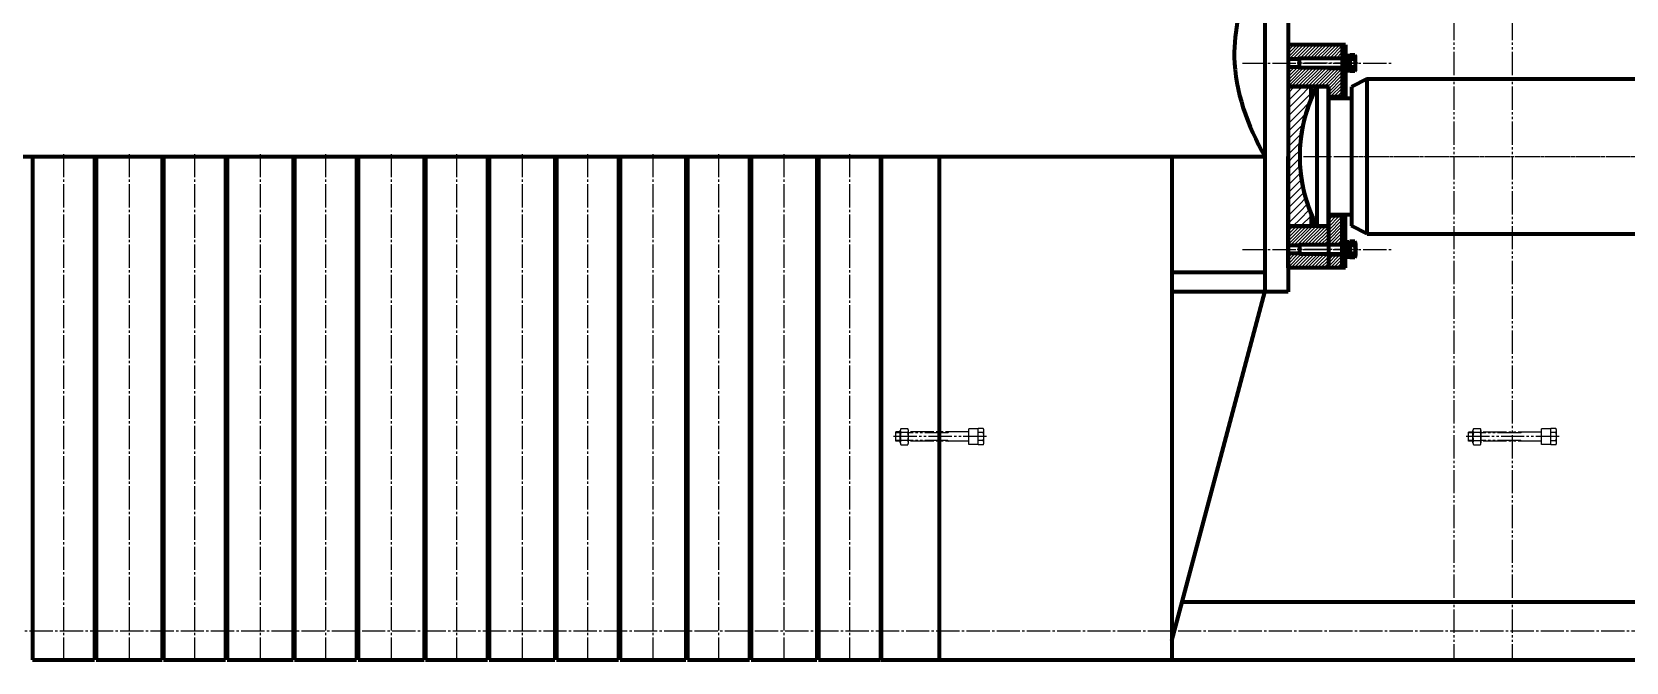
# Model space of a CAD drawing. Header units: millimetres. Extents: x -11880 to 11880, y -8400 to 8400.
# Drawn here: x -3651 to -1594, y 4346 to 5160 of the extents above; entities that cross this region are included whole.
import ezdxf

# ---------------------------------------------------------------- set-up
doc = ezdxf.new("R2010")
doc.units = ezdxf.units.MM
for name, pattern in [('EB_DASH', [6, 3, -3]), ('EB_DASHDOT', [39, 30, -3, 3, -3]), ('EB_DASHDOTDOT', [45, 30, -3, 3, -3, 3, -3])]:
    doc.linetypes.add(name, pattern=pattern)
for name, color, linetype, lineweight in [('CAXA0', 7, 'Continuous', 70), ('CAXA1', 1, 'EB_DASHDOT', 25), ('CAXA2', 6, 'EB_DASH', 25), ('CAXA3', 7, 'Continuous', 25), ('CAXA5', 4, 'Continuous', 25)]:
    doc.layers.add(name, color=color, linetype=linetype, lineweight=lineweight)

# ---------------------------------------------------------------- blocks, each defined once
blk = doc.blocks.new('CAXBLOCK179', base_point=(-2068.7, 4871.3))
at = {"layer": 'CAXA5', "color": 0, "linetype": 'Continuous', "lineweight": 25}
for p, q in [((-2030, 5080.8), (-2021.7, 5089.2)), ((-2030, 5070.9), (-2015, 5085.9)), ((-2015, 5076), (-2001.9, 5089.2)), ((-2015, 5085.9), (-2011.8, 5089.2)), ((-2030, 5061), (-2015, 5076)), ((-2030, 5051.1), (-2015, 5066.1)), ((-2015, 5066.1), (-2000, 5081.1)), ((-2015, 5056.2), (-2001.9, 5069.4)), ((-2030, 5041.2), (-2015, 5056.2)), ((-2030, 5031.3), (-2015, 5046.3)), ((-2015, 5046.3), (-2007, 5054.3)), ((-2015, 5036.4), (-2010.5, 5041)), ((-2030, 5021.4), (-2015, 5036.4)), ((-2030, 5011.5), (-2015, 5026.5)), ((-2015, 5026.5), (-2012.8, 5028.8)), ((-2030, 5001.6), (-2015, 5016.6)), ((-2030, 4991.7), (-2022.6, 4999.2)), ((-2022.6, 4999.2), (-2015, 5006.7)), ((-2015, 5016.6), (-2014.2, 5017.5)), ((-2015, 5006.7), (-2014.9, 5006.9)), ((-2030, 4981.8), (-2015, 4996.8)), ((-2030, 4971.9), (-2015, 4986.9)), ((-2015, 4996.8), (-2015, 4996.8)), ((-2015, 4986.9), (-2014.7, 4987.3)), ((-2030, 4962), (-2015, 4977)), ((-2030, 4952.1), (-2015, 4967.1)), ((-2015, 4977), (-2013.9, 4978.2)), ((-2015, 4967.1), (-2012.7, 4969.4)), ((-2015, 4957.2), (-2011.2, 4961)), ((-2030, 4942.2), (-2015, 4957.2)), ((-2030, 4932.3), (-2015, 4947.3)), ((-2030, 4922.4), (-2015, 4937.4)), ((-2015, 4947.3), (-2009.4, 4952.9)), ((-2015, 4937.4), (-2007.4, 4945.1)), ((-2015, 4927.5), (-2005, 4937.6)), ((-2030, 4912.5), (-2015, 4927.5)), ((-2023.5, 4909.2), (-2015, 4917.6)), ((-2015, 4917.6), (-2002.4, 4930.3)), ((-2013.6, 4909.2), (-2000, 4922.7)), ((-2003.7, 4909.2), (-2000, 4912.8))]:
    blk.add_line(p, q, dxfattribs=at)
blk = doc.blocks.new('CAXBLOCK181')
at = {"layer": 'CAXA0', "color": 0, "linetype": 'Continuous', "lineweight": 25}
for p, q in [((-1956, 4887.7), (-1953.9, 4885.5)), ((-1954.9, 4890.8), (-1953.5, 4889.4))]:
    blk.add_line(p, q, dxfattribs=at)
blk = doc.blocks.new('CAXBLOCK182')
at = {"layer": 'CAXA0', "color": 0, "linetype": 'Continuous', "lineweight": 25}
blk.add_line((-1956, 4870.7), (-1953.5, 4868.2), dxfattribs=at)
blk = doc.blocks.new('CAXBLOCK180', base_point=(-1956, 4878.8))
at = {"layer": 'CAXA0'}
for p, q in [((-1953.5, 4890.8), (-1956, 4890.8)), ((-1956, 4890.8), (-1956, 4866.8)), ((-1953.5, 4885.5), (-1956, 4885.5)), ((-1953.5, 4866.8), (-1953.5, 4890.8)), ((-1956, 4872), (-1953.5, 4872)), ((-1956, 4866.8), (-1953.5, 4866.8))]:
    blk.add_line(p, q, dxfattribs=at)
at = {"layer": 'CAXA1', "color": 1, "linetype": 'EB_DASHDOT', "lineweight": 25}
blk.add_line((-1959, 4878.8), (-1950.5, 4878.8), dxfattribs=at)
at = {"layer": 'CAXA5'}
for name in ['CAXBLOCK181', 'CAXBLOCK182']:
    blk.add_blockref(name, (0, 0), dxfattribs=at)
blk = doc.blocks.new('CAXBLOCK183', base_point=(-1953.5, 4878.8))
at = {"layer": 'CAXA0'}
for p, q in [((-1953.5, 4869.6), (-1953.5, 4888)), ((-1953.5, 4888), (-1950.4, 4888)), ((-1953.5, 4879.6), (-1953.1, 4879.5)), ((-1953.5, 4878), (-1950.4, 4877.2)), ((-1953.1, 4879.5), (-1950.4, 4878.8)), ((-1950.4, 4869.6), (-1950.4, 4888)), ((-1953.5, 4869.6), (-1950.4, 4869.6))]:
    blk.add_line(p, q, dxfattribs=at)
at = {"layer": 'CAXA1', "linetype": 'EB_DASHDOT', "lineweight": 25}
blk.add_line((-1956.5, 4878.8), (-1947.4, 4878.8), dxfattribs=at)
blk = doc.blocks.new('CAXBLOCK184', base_point=(-1950.4, 4878.8))
at = {"layer": 'CAXA0'}
for p, q in [((-1950.4, 4884.8), (-2015.4, 4884.8)), ((-2015.4, 4884.8), (-2015.4, 4872.8)), ((-1955.7, 4884.8), (-1955.7, 4872.8)), ((-1950.4, 4889.2), (-1950.4, 4868.4)), ((-1943.7, 4889.2), (-1950.4, 4889.2)), ((-1950.4, 4884.8), (-1950.4, 4872.8)), ((-1943.7, 4884), (-1950.4, 4884)), ((-1942.9, 4886.6), (-1942.9, 4871)), ((-1950.4, 4872.8), (-2015.4, 4872.8)), ((-1943.7, 4873.6), (-1950.4, 4873.6)), ((-1943.7, 4868.4), (-1950.4, 4868.4))]:
    blk.add_line(p, q, dxfattribs=at)
for centre, radius, start, end in [((-1947.7, 4886.6), 4.79, 327.1328, 32.8672), ((-1960.9, 4878.8), 18, 343.2213, 16.7787), ((-1947.7, 4871), 4.79, 327.1328, 32.8672)]:
    blk.add_arc(centre, radius, start, end, dxfattribs=at)
at = {"layer": 'CAXA1', "linetype": 'EB_DASHDOT', "lineweight": 25}
blk.add_line((-1939.9, 4878.8), (-2018.4, 4878.8), dxfattribs=at)
at = {"layer": 'CAXA3'}
for p, q in [((-1955.7, 4883.9), (-2015.4, 4883.9)), ((-1950.4, 4884.8), (-1955.7, 4883.9)), ((-1955.7, 4873.7), (-2015.4, 4873.7)), ((-1950.4, 4872.8), (-1955.7, 4873.7))]:
    blk.add_line(p, q, dxfattribs=at)
blk = doc.blocks.new('CAXBLOCK185')
at = {"layer": 'CAXA0', "color": 0, "linetype": 'Continuous', "lineweight": 25}
for p, q in [((-1978, 4907.8), (-1963.7, 4922.2)), ((-1978, 4912), (-1967.9, 4922.2)), ((-1978, 4916.3), (-1972.1, 4922.2)), ((-1978, 4920.5), (-1976.4, 4922.2)), ((-1978, 4903.5), (-1960, 4921.5)), ((-1978, 4899.3), (-1960, 4917.3)), ((-1960, 4921.5), (-1957.4, 4924.2)), ((-1960, 4917.3), (-1956, 4921.3)), ((-1960, 4913), (-1956, 4917)), ((-2030, 4885.5), (-2006.4, 4909.2)), ((-2030, 4889.7), (-2010.6, 4909.2)), ((-2030, 4894), (-2014.8, 4909.2)), ((-2030, 4898.2), (-2019.1, 4909.2)), ((-2030, 4902.4), (-2023.3, 4909.2)), ((-2030, 4906.7), (-2027.6, 4909.2)), ((-2026.5, 4884.8), (-2002.1, 4909.2)), ((-2022.2, 4884.8), (-1997.9, 4909.2)), ((-2018, 4884.8), (-1993.6, 4909.2)), ((-2013.7, 4884.8), (-1989.4, 4909.2)), ((-2009.5, 4884.8), (-1985.1, 4909.2)), ((-2005.3, 4884.8), (-1980.9, 4909.2)), ((-2001, 4884.8), (-1978, 4907.8)), ((-1996.8, 4884.8), (-1978, 4903.5)), ((-1992.5, 4884.8), (-1978, 4899.3)), ((-1978, 4895), (-1960, 4913)), ((-1978, 4890.8), (-1960, 4908.8)), ((-1978, 4886.6), (-1960, 4904.6)), ((-1975.1, 4885.3), (-1960, 4900.3)), ((-1960, 4908.8), (-1956, 4912.8)), ((-1960, 4904.6), (-1956, 4908.6)), ((-1960, 4900.3), (-1956, 4904.3)), ((-1960, 4896.1), (-1956, 4900.1)), ((-1988.3, 4884.8), (-1978, 4895)), ((-1984.1, 4884.8), (-1978, 4890.8)), ((-1979.8, 4884.8), (-1978, 4886.6)), ((-1970.8, 4885.3), (-1960, 4896.1)), ((-1966.6, 4885.3), (-1960, 4891.8)), ((-1962.3, 4885.3), (-1960, 4887.6)), ((-1960, 4891.8), (-1956, 4895.8)), ((-1960, 4887.6), (-1956, 4891.6)), ((-1958.1, 4885.3), (-1956, 4887.3)), ((-2030, 4855.8), (-2013, 4872.8)), ((-2030, 4860), (-2017.3, 4872.8)), ((-2030, 4864.3), (-2021.5, 4872.8)), ((-2030, 4868.5), (-2025.7, 4872.8)), ((-2030, 4872.7), (-2030, 4872.8)), ((-2026.4, 4855.2), (-2008.8, 4872.8)), ((-2022.2, 4855.2), (-2004.5, 4872.8)), ((-2017.9, 4855.2), (-2000.3, 4872.8)), ((-2013.7, 4855.2), (-1996.1, 4872.8)), ((-2009.4, 4855.2), (-1991.8, 4872.8)), ((-2005.2, 4855.2), (-1987.6, 4872.8)), ((-2001, 4855.2), (-1983.3, 4872.8)), ((-1996.7, 4855.2), (-1979.1, 4872.8)), ((-1992.5, 4855.2), (-1978, 4869.6)), ((-1988.2, 4855.2), (-1978, 4865.3)), ((-1984, 4855.2), (-1978, 4861.1)), ((-1979.7, 4855.2), (-1978, 4856.9)), ((-1978, 4869.6), (-1975.3, 4872.3)), ((-1978, 4865.3), (-1971.1, 4872.3)), ((-1978, 4861.1), (-1966.9, 4872.3)), ((-1978, 4856.9), (-1962.6, 4872.3)), ((-1975.5, 4855.2), (-1960, 4870.6)), ((-1971.3, 4855.2), (-1960, 4866.4)), ((-1967, 4855.2), (-1960, 4862.1)), ((-1962.8, 4855.2), (-1960, 4857.9)), ((-1960, 4870.6), (-1958.4, 4872.3)), ((-1960, 4866.4), (-1956, 4870.4)), ((-1960, 4862.1), (-1956, 4866.1)), ((-1960, 4857.9), (-1956, 4861.9)), ((-1958.5, 4855.2), (-1956, 4857.6))]:
    blk.add_line(p, q, dxfattribs=at)
blk = doc.blocks.new('CAXBLOCK187')
at = {"layer": 'CAXA0', "color": 0, "linetype": 'Continuous', "lineweight": 25}
for p, q in [((-1956, 5112.6), (-1953.5, 5110.1)), ((-1956, 5108.3), (-1955.2, 5107.5))]:
    blk.add_line(p, q, dxfattribs=at)
blk = doc.blocks.new('CAXBLOCK188')
at = {"layer": 'CAXA0', "color": 0, "linetype": 'Continuous', "lineweight": 25}
for p, q in [((-1956, 5129.5), (-1953.5, 5127)), ((-1953.8, 5131.5), (-1953.5, 5131.3))]:
    blk.add_line(p, q, dxfattribs=at)
blk = doc.blocks.new('CAXBLOCK186', base_point=(-1956, 5119.5))
at = {"layer": 'CAXA0'}
for p, q in [((-1956, 5107.5), (-1956, 5131.5)), ((-1956, 5131.5), (-1953.5, 5131.5)), ((-1956, 5126.3), (-1953.5, 5126.3)), ((-1953.5, 5131.5), (-1953.5, 5107.5)), ((-1953.5, 5112.8), (-1956, 5112.8)), ((-1953.5, 5107.5), (-1956, 5107.5))]:
    blk.add_line(p, q, dxfattribs=at)
at = {"layer": 'CAXA1', "color": 1, "linetype": 'EB_DASHDOT', "lineweight": 25}
blk.add_line((-1959, 5119.5), (-1950.5, 5119.5), dxfattribs=at)
at = {"layer": 'CAXA5'}
for name in ['CAXBLOCK188', 'CAXBLOCK187']:
    blk.add_blockref(name, (0, 0), dxfattribs=at)
blk = doc.blocks.new('CAXBLOCK189', base_point=(-1953.5, 5119.5))
at = {"layer": 'CAXA0'}
for p, q in [((-1953.5, 5128.7), (-1953.5, 5110.3)), ((-1953.5, 5128.7), (-1950.4, 5128.7)), ((-1950.4, 5128.7), (-1950.4, 5110.3)), ((-1953.5, 5120.3), (-1950.4, 5121.2)), ((-1953.5, 5118.7), (-1953.1, 5118.8)), ((-1953.5, 5110.3), (-1950.4, 5110.3)), ((-1953.1, 5118.8), (-1950.4, 5119.6))]:
    blk.add_line(p, q, dxfattribs=at)
at = {"layer": 'CAXA1', "linetype": 'EB_DASHDOT', "lineweight": 25}
blk.add_line((-1956.5, 5119.5), (-1947.4, 5119.5), dxfattribs=at)
blk = doc.blocks.new('CAXBLOCK190', base_point=(-1950.4, 5119.5))
at = {"layer": 'CAXA0'}
for p, q in [((-1950.4, 5125.5), (-2015.4, 5125.5)), ((-2015.4, 5113.5), (-2015.4, 5125.5)), ((-1955.7, 5113.5), (-1955.7, 5125.5)), ((-1950.4, 5109.1), (-1950.4, 5129.9)), ((-1943.7, 5129.9), (-1950.4, 5129.9)), ((-1950.4, 5113.5), (-1950.4, 5125.5)), ((-1943.7, 5124.7), (-1950.4, 5124.7)), ((-1942.9, 5111.7), (-1942.9, 5127.3)), ((-1950.4, 5113.5), (-2015.4, 5113.5)), ((-1943.7, 5114.3), (-1950.4, 5114.3)), ((-1943.7, 5109.1), (-1950.4, 5109.1))]:
    blk.add_line(p, q, dxfattribs=at)
for centre, radius, start, end in [((-1947.7, 5127.3), 4.79, 327.1328, 32.8672), ((-1960.9, 5119.5), 18, 343.2213, 16.7787), ((-1947.7, 5111.7), 4.79, 327.1328, 32.8672)]:
    blk.add_arc(centre, radius, start, end, dxfattribs=at)
at = {"layer": 'CAXA1', "linetype": 'EB_DASHDOT', "lineweight": 25}
blk.add_line((-1939.9, 5119.5), (-2018.4, 5119.5), dxfattribs=at)
at = {"layer": 'CAXA3'}
for p, q in [((-1955.7, 5124.6), (-2015.4, 5124.6)), ((-1950.4, 5125.5), (-1955.7, 5124.6)), ((-1955.7, 5114.4), (-2015.4, 5114.4)), ((-1950.4, 5113.5), (-1955.7, 5114.4))]:
    blk.add_line(p, q, dxfattribs=at)
blk = doc.blocks.new('CAXBLOCK191')
at = {"layer": 'CAXA0', "color": 0, "linetype": 'Continuous', "lineweight": 25}
for p, q in [((-2030, 5127.3), (-2014.2, 5143.2)), ((-2030, 5131.5), (-2018.4, 5143.2)), ((-2030, 5135.8), (-2022.7, 5143.2)), ((-2030, 5140), (-2026.9, 5143.2)), ((-2027.6, 5125.5), (-2009.9, 5143.2)), ((-2023.3, 5125.5), (-2005.7, 5143.2)), ((-2019.1, 5125.5), (-2001.5, 5143.2)), ((-2014.8, 5125.5), (-1997.2, 5143.2)), ((-2010.6, 5125.5), (-1993, 5143.2)), ((-2006.4, 5125.5), (-1988.7, 5143.2)), ((-2002.1, 5125.5), (-1984.5, 5143.2)), ((-1997.9, 5125.5), (-1980.2, 5143.2)), ((-1978, 5128.4), (-1963.3, 5143.2)), ((-1978, 5132.6), (-1967.5, 5143.2)), ((-1978, 5136.9), (-1971.8, 5143.2)), ((-1978, 5141.1), (-1976, 5143.2)), ((-1960, 5142.1), (-1959, 5143.2)), ((-1993.6, 5125.5), (-1978, 5141.1)), ((-1989.4, 5125.5), (-1978, 5136.9)), ((-1985.1, 5125.5), (-1978, 5132.6)), ((-1980.9, 5125.5), (-1978, 5128.4)), ((-1976.2, 5126), (-1960, 5142.1)), ((-1971.9, 5126), (-1960, 5137.9)), ((-1967.7, 5126), (-1960, 5133.7)), ((-1963.4, 5126), (-1960, 5129.4)), ((-1960, 5137.9), (-1956, 5141.9)), ((-1960, 5133.7), (-1956, 5137.7)), ((-1960, 5129.4), (-1956, 5133.4)), ((-1959.2, 5126), (-1956, 5129.2)), ((-2030, 5089.2), (-2005.6, 5113.5)), ((-2030, 5093.4), (-2009.9, 5113.5)), ((-2030, 5097.6), (-2014.1, 5113.5)), ((-2030, 5101.8), (-2018.4, 5113.5)), ((-2030, 5106.1), (-2022.6, 5113.5)), ((-2030, 5110.3), (-2026.8, 5113.5)), ((-2025.8, 5089.2), (-2001.4, 5113.5)), ((-2021.5, 5089.2), (-1997.1, 5113.5)), ((-2017.3, 5089.2), (-1992.9, 5113.5)), ((-2013, 5089.2), (-1988.7, 5113.5)), ((-2008.8, 5089.2), (-1984.4, 5113.5)), ((-2004.5, 5089.2), (-1980.2, 5113.5)), ((-2000.3, 5089.2), (-1978, 5111.4)), ((-1996.1, 5089.2), (-1978, 5107.2)), ((-1991.8, 5089.2), (-1978, 5102.9)), ((-1978, 5111.4), (-1976.4, 5113)), ((-1978, 5107.2), (-1972.2, 5113)), ((-1978, 5102.9), (-1967.9, 5113)), ((-1978, 5098.7), (-1963.7, 5113)), ((-1978, 5094.4), (-1960, 5112.4)), ((-1978, 5090.2), (-1960, 5108.2)), ((-1978, 5086), (-1960, 5104)), ((-1960, 5112.4), (-1959.5, 5113)), ((-1960, 5108.2), (-1956, 5112.2)), ((-1960, 5104), (-1956, 5108)), ((-1960, 5099.7), (-1956, 5103.7)), ((-1987.6, 5089.2), (-1978, 5098.7)), ((-1983.3, 5089.2), (-1978, 5094.4)), ((-1979.1, 5089.2), (-1978, 5090.2)), ((-1978, 5081.7), (-1960, 5099.7)), ((-1978, 5077.5), (-1960, 5095.5)), ((-1975.1, 5076.2), (-1960, 5091.2)), ((-1970.9, 5076.2), (-1960, 5087)), ((-1966.6, 5076.2), (-1960, 5082.8)), ((-1960, 5095.5), (-1956, 5099.5)), ((-1960, 5091.2), (-1956, 5095.2)), ((-1960, 5087), (-1956, 5091)), ((-1960, 5082.8), (-1956, 5086.8)), ((-1960, 5078.5), (-1956, 5082.5)), ((-1962.4, 5076.2), (-1960, 5078.5)), ((-1960, 5074.3), (-1956, 5078.3))]:
    blk.add_line(p, q, dxfattribs=at)
blk = doc.blocks.new('CAXBLOCK193', base_point=(-1691, 5674.2))
at = {"layer": 'CAXA0'}
for p, q in [((-1691, 5684.5), (-1700, 5679.4)), ((-1700, 5679.4), (-1700, 5669)), ((-1682, 5679.4), (-1691, 5684.5)), ((-1682, 5679.4), (-1682, 5669)), ((-1700, 5669), (-1691, 5663.8)), ((-1691, 5663.8), (-1682, 5669))]:
    blk.add_line(p, q, dxfattribs=at)
blk.add_circle((-1691, 5674.2), 9, dxfattribs=at)
at = {"layer": 'CAXA1', "linetype": 'EB_DASHDOT', "lineweight": 25}
for p, q in [((-1691, 5661.8), (-1691, 5686.5)), ((-1702, 5674.2), (-1680, 5674.2))]:
    blk.add_line(p, q, dxfattribs=at)
blk = doc.blocks.new('CAXBLOCK194', base_point=(-1576, 5674.2))
at = {"layer": 'CAXA0'}
for p, q in [((-1576, 5684.5), (-1585, 5679.4)), ((-1585, 5679.4), (-1585, 5669)), ((-1567, 5679.4), (-1576, 5684.5)), ((-1567, 5679.4), (-1567, 5669)), ((-1585, 5669), (-1576, 5663.8)), ((-1576, 5663.8), (-1567, 5669))]:
    blk.add_line(p, q, dxfattribs=at)
blk.add_circle((-1576, 5674.2), 9, dxfattribs=at)
at = {"layer": 'CAXA1', "linetype": 'EB_DASHDOT', "lineweight": 25}
for p, q in [((-1576, 5661.8), (-1576, 5686.5)), ((-1587, 5674.2), (-1565, 5674.2))]:
    blk.add_line(p, q, dxfattribs=at)
blk = doc.blocks.new('CAXBLOCK195', base_point=(-1691, 5744.2))
at = {"layer": 'CAXA0'}
blk.add_circle((-1691, 5744.2), 6.92, dxfattribs=at)
at = {"layer": 'CAXA1', "linetype": 'EB_DASHDOT', "lineweight": 25}
for p, q in [((-1702, 5744.2), (-1680, 5744.2)), ((-1691, 5733.2), (-1691, 5755.2))]:
    blk.add_line(p, q, dxfattribs=at)
at = {"layer": 'CAXA3'}
blk.add_arc((-1691, 5744.2), 8, 270, 190, dxfattribs=at)
blk = doc.blocks.new('CAXBLOCK196', base_point=(-1601, 5744.2))
at = {"layer": 'CAXA0'}
blk.add_circle((-1601, 5744.2), 6.92, dxfattribs=at)
at = {"layer": 'CAXA1', "linetype": 'EB_DASHDOT', "lineweight": 25}
for p, q in [((-1612, 5744.2), (-1590, 5744.2)), ((-1601, 5733.2), (-1601, 5755.2))]:
    blk.add_line(p, q, dxfattribs=at)
at = {"layer": 'CAXA3'}
blk.add_arc((-1601, 5744.2), 8, 270, 190, dxfattribs=at)
blk = doc.blocks.new('CAXBLOCK197', base_point=(-1511, 5744.2))
at = {"layer": 'CAXA0'}
blk.add_circle((-1511, 5744.2), 6.92, dxfattribs=at)
at = {"layer": 'CAXA1', "linetype": 'EB_DASHDOT', "lineweight": 25}
for p, q in [((-1522, 5744.2), (-1500, 5744.2)), ((-1511, 5733.2), (-1511, 5755.2))]:
    blk.add_line(p, q, dxfattribs=at)
at = {"layer": 'CAXA3'}
blk.add_arc((-1511, 5744.2), 8, 270, 190, dxfattribs=at)
blk = doc.blocks.new('CAXBLOCK198', base_point=(-1691, 5744.2))
at = {"layer": 'CAXA0'}
blk.add_circle((-1691, 5744.2), 6.92, dxfattribs=at)
at = {"layer": 'CAXA1', "linetype": 'EB_DASHDOT', "lineweight": 25}
for p, q in [((-1702, 5744.2), (-1680, 5744.2)), ((-1691, 5733.2), (-1691, 5755.2))]:
    blk.add_line(p, q, dxfattribs=at)
at = {"layer": 'CAXA3'}
blk.add_arc((-1691, 5744.2), 8, 270, 190, dxfattribs=at)
blk = doc.blocks.new('CAXBLOCK199', base_point=(-1691, 5744.2))
at = {"layer": 'CAXA0'}
for radius in [15, 8.75]:
    blk.add_circle((-1691, 5744.2), radius, dxfattribs=at)
at = {"layer": 'CAXA1', "color": 1, "linetype": 'EB_DASHDOT', "lineweight": 25}
for p, q in [((-1691, 5724.2), (-1691, 5764.2)), ((-1711, 5744.2), (-1671, 5744.2))]:
    blk.add_line(p, q, dxfattribs=at)
blk = doc.blocks.new('CAXBLOCK200', base_point=(-1601, 5744.2))
at = {"layer": 'CAXA0'}
blk.add_circle((-1601, 5744.2), 6.92, dxfattribs=at)
at = {"layer": 'CAXA1', "linetype": 'EB_DASHDOT', "lineweight": 25}
for p, q in [((-1612, 5744.2), (-1590, 5744.2)), ((-1601, 5733.2), (-1601, 5755.2))]:
    blk.add_line(p, q, dxfattribs=at)
at = {"layer": 'CAXA3'}
blk.add_arc((-1601, 5744.2), 8, 270, 190, dxfattribs=at)
blk = doc.blocks.new('CAXBLOCK201', base_point=(-1511, 5744.2))
at = {"layer": 'CAXA0'}
blk.add_circle((-1511, 5744.2), 6.92, dxfattribs=at)
at = {"layer": 'CAXA1', "linetype": 'EB_DASHDOT', "lineweight": 25}
for p, q in [((-1522, 5744.2), (-1500, 5744.2)), ((-1511, 5733.2), (-1511, 5755.2))]:
    blk.add_line(p, q, dxfattribs=at)
at = {"layer": 'CAXA3'}
blk.add_arc((-1511, 5744.2), 8, 270, 190, dxfattribs=at)
blk = doc.blocks.new('CAXBLOCK202', base_point=(-1511, 5744.2))
at = {"layer": 'CAXA0'}
for radius in [15, 8.75]:
    blk.add_circle((-1511, 5744.2), radius, dxfattribs=at)
at = {"layer": 'CAXA1', "color": 1, "linetype": 'EB_DASHDOT', "lineweight": 25}
for p, q in [((-1511, 5724.2), (-1511, 5764.2)), ((-1491, 5744.2), (-1531, 5744.2))]:
    blk.add_line(p, q, dxfattribs=at)
blk = doc.blocks.new('CAXBLOCK203', base_point=(-1601, 5744.2))
at = {"layer": 'CAXA0'}
for radius in [15, 8.75]:
    blk.add_circle((-1601, 5744.2), radius, dxfattribs=at)
at = {"layer": 'CAXA1', "color": 1, "linetype": 'EB_DASHDOT', "lineweight": 25}
for p, q in [((-1601, 5724.2), (-1601, 5764.2)), ((-1621, 5744.2), (-1581, 5744.2))]:
    blk.add_line(p, q, dxfattribs=at)
blk = doc.blocks.new('CAXBLOCK204', base_point=(-1678.4, 5649.6))
at = {"layer": 'CAXA0', "color": 3, "linetype": 'Continuous', "lineweight": 70}
for p, q in [((-1532.3, 5726.6), (-1734.3, 5726.6)), ((-1734.3, 5726.6), (-1734.3, 5630.7)), ((-1532.3, 5618.6), (-1532.3, 5726.6)), ((-1697.3, 5691.1), (-1697.3, 5654.1)), ((-1684.3, 5691.1), (-1684.3, 5654.1)), ((-1582.3, 5691.1), (-1582.3, 5654.1)), ((-1569.3, 5691.1), (-1569.3, 5654.1)), ((-1794.8, 5630.5), (-1796.3, 5630.7)), ((-1734.3, 5618.6), (-1532.3, 5618.6))]:
    blk.add_line(p, q, dxfattribs=at)
for centre, radius, start, end in [((-1580.5, 5712.4), 6, 320.554, 140.554), ((-1690.8, 5691.1), 6.5, 0, 180), ((-1575.8, 5691.1), 6.5, 0, 180), ((-1690.8, 5654.1), 6.5, 180, 0), ((-1575.8, 5654.1), 6.5, 180, 0), ((-1796.3, 5624.7), 6, 82.8627, 270)]:
    blk.add_arc(centre, radius, start, end, dxfattribs=at)
for points, knots in [([(-1575.9, 5708.5), (-1586.8, 5697.8), (-1610.7, 5676.6), (-1650.3, 5646.9), (-1692.4, 5625.5), (-1742.4, 5616.2), (-1775.8, 5616.1), (-1796.3, 5618.6)], [0, 0, 0, 0, 45.900028, 96.029548, 148.572063, 185.779511, 247.891233, 247.891233, 247.891233, 247.891233]), ([(-1584.7, 5716.7), (-1595.2, 5706.4), (-1618.5, 5685.8), (-1650, 5662.1), (-1678.6, 5646), (-1699.1, 5637.7), (-1718.1, 5633), (-1749.3, 5628.2), (-1775.3, 5628.1), (-1794.8, 5630.5)], [0, 0, 0, 0, 43.349322, 91.29032, 116.414644, 141.538968, 159.330503, 177.122038, 236.522127, 236.522127, 236.522127, 236.522127])]:
    blk.add_open_spline(points, degree=3, knots=knots, dxfattribs=at)
at = {"layer": 'CAXA1', "color": 3, "linetype": 'EB_DASHDOT', "lineweight": 25}
for p, q in [((-1633.3, 5729.6), (-1633.3, 5615.6)), ((-1690.8, 5700.7), (-1690.8, 5641.2)), ((-1575.8, 5638.3), (-1575.8, 5700.6)), ((-1585.3, 5691.1), (-1566.3, 5691.1)), ((-1529.3, 5672.6), (-1737.3, 5672.6))]:
    blk.add_line(p, q, dxfattribs=at)
blk = doc.blocks.new('CAXBLOCK192', base_point=(-1191, 5349.2))
at = {"layer": 'CAXA0', "color": 2, "linetype": 'EB_DASHDOTDOT', "lineweight": 25}
for p, q in [((-1816, 6349.2), (-1816, 4349.2)), ((-1816, 6349.2), (-1816, 5599.2)), ((-1816, 6349.2), (-1741, 6349.2)), ((-1816, 6349.2), (-1816, 5599.2)), ((-1741, 6349.2), (-1741, 4349.2)), ((-1441, 6349.2), (-1741, 6349.2)), ((-1741, 6349.2), (-1741, 5599.2)), ((-1441, 6349.2), (-1441, 4349.2)), ((-1441, 6324.2), (-1321, 5874.2)), ((-1797, 6156.9), (-1797, 6144.9)), ((-1791.4, 6156.9), (-1797, 6156.9)), ((-1791.4, 6156), (-1797, 6156)), ((-1791.4, 6158.7), (-1791.4, 6143.1)), ((-1790.6, 6161.3), (-1781.7, 6161.3)), ((-1781.7, 6156.1), (-1790.6, 6156.1)), ((-1703.1, 6156.9), (-1781.3, 6156.9)), ((-1781, 6158.7), (-1781, 6143.1)), ((-1729.8, 6156), (-1781, 6156)), ((-1729.8, 6156), (-1728.6, 6156.9)), ((-1691.1, 6160.9), (-1703.1, 6160.9)), ((-1703.1, 6160.9), (-1703.1, 6140.9)), ((-1691.1, 6161.3), (-1691.1, 6140.5)), ((-1684.4, 6161.3), (-1691.1, 6161.3)), ((-1691.1, 6160.9), (-1691.1, 6140.9)), ((-1691.1, 6160.9), (-1691.1, 6140.9)), ((-1691.1, 6156.9), (-1691.1, 6144.9)), ((-1684.4, 6156.1), (-1691.1, 6156.1)), ((-1683.6, 6158.7), (-1683.6, 6143.1)), ((-1680.1, 6150.9), (-1800, 6150.9)), ((-1791.4, 6145.8), (-1797, 6145.8)), ((-1791.4, 6144.9), (-1797, 6144.9)), ((-1781.7, 6145.7), (-1790.6, 6145.7)), ((-1790.6, 6140.5), (-1781.7, 6140.5)), ((-1703.1, 6144.9), (-1781.3, 6144.9)), ((-1729.8, 6145.8), (-1781, 6145.8)), ((-1729.8, 6145.8), (-1728.6, 6144.9)), ((-1691.1, 6140.9), (-1703.1, 6140.9)), ((-1684.4, 6145.7), (-1691.1, 6145.7)), ((-1684.4, 6140.5), (-1691.1, 6140.5)), ((-1321, 5874.2), (-1441, 5874.2)), ((-1321, 5874.2), (-1321, 4824.2)), ((-1291, 5874.2), (-1321, 5874.2)), ((-1291, 5874.2), (-1291, 4824.2)), ((-1321, 5849.2), (-1441, 5849.2)), ((-1441, 5814.2), (-1741, 5814.2)), ((-1291, 4824.2), (-1291, 5789.2)), ((-1441, 5764.2), (-1741, 5764.2)), ((-1691, 5727.3), (-1691, 5761)), ((-1601, 5727.3), (-1601, 5761)), ((-1511, 5727.3), (-1511, 5761)), ((-1676, 5744.2), (-1706, 5744.2)), ((-1705.4, 5744.2), (-1676.7, 5744.2)), ((-1691, 5758), (-1703, 5751.1)), ((-1703, 5751.1), (-1703, 5737.2)), ((-1703, 5744.2), (-1679, 5744.2)), ((-1702.3, 5744.2), (-1679.8, 5744.2)), ((-1679, 5751.1), (-1691, 5758)), ((-1691, 5732.2), (-1691, 5756.2)), ((-1691, 5732.9), (-1691, 5755.4)), ((-1679, 5737.2), (-1679, 5751.1)), ((-1586, 5744.2), (-1616, 5744.2)), ((-1615.4, 5744.2), (-1586.7, 5744.2)), ((-1601, 5758), (-1613, 5751.1)), ((-1613, 5751.1), (-1613, 5737.2)), ((-1613, 5744.2), (-1589, 5744.2)), ((-1612.3, 5744.2), (-1589.8, 5744.2)), ((-1601, 5728.1), (-1601, 5760.2)), ((-1589, 5751.1), (-1601, 5758)), ((-1601, 5732.2), (-1601, 5756.2)), ((-1589, 5737.2), (-1589, 5751.1)), ((-1526, 5744.2), (-1496, 5744.2)), ((-1525.4, 5744.2), (-1496.7, 5744.2)), ((-1523, 5751.1), (-1511, 5758)), ((-1523, 5737.2), (-1523, 5751.1)), ((-1523, 5744.2), (-1499, 5744.2)), ((-1522.3, 5744.2), (-1499.8, 5744.2)), ((-1511, 5758), (-1499, 5751.1)), ((-1511, 5732.2), (-1511, 5756.2)), ((-1511, 5732.9), (-1511, 5755.4)), ((-1499, 5751.1), (-1499, 5737.2)), ((-1703, 5737.2), (-1691, 5730.3)), ((-1691, 5730.3), (-1679, 5737.2)), ((-1613, 5737.2), (-1601, 5730.3)), ((-1601, 5730.3), (-1589, 5737.2)), ((-1511, 5730.3), (-1523, 5737.2)), ((-1499, 5737.2), (-1511, 5730.3)), ((-1731, 5719.2), (-1471, 5719.2)), ((-1471, 5719.2), (-1471, 5614.2)), ((-1691, 5666.2), (-1691, 5682.2)), ((-1576, 5666.2), (-1576, 5682.2)), ((-1699, 5674.2), (-1683, 5674.2)), ((-1584, 5674.2), (-1568, 5674.2)), ((-1731, 5620.2), (-1731, 5614.2)), ((-1731, 5614.2), (-1471, 5614.2)), ((-1211, 5459.2), (-1211, 5239.2)), ((-1191, 5459.2), (-1211, 5459.2)), ((-1191, 5459.2), (-1191, 5239.2)), ((-1291, 5406.2), (-1211, 5406.2)), ((-1291, 5292.2), (-1211, 5292.2)), ((-1191, 5239.2), (-1211, 5239.2)), ((-1321, 4849.2), (-1441, 4849.2)), ((-1441, 4374.2), (-1321, 4824.2)), ((-1321, 4824.2), (-1441, 4824.2)), ((-1291, 4824.2), (-1321, 4824.2)), ((-1680.1, 4637.3), (-1800, 4637.3)), ((-1797, 4631.3), (-1797, 4643.3)), ((-1791.4, 4643.3), (-1797, 4643.3)), ((-1791.4, 4642.4), (-1797, 4642.4)), ((-1791.4, 4632.2), (-1797, 4632.2)), ((-1791.4, 4631.3), (-1797, 4631.3)), ((-1791.4, 4629.5), (-1791.4, 4645.1)), ((-1790.6, 4647.7), (-1781.7, 4647.7)), ((-1781.7, 4642.5), (-1790.6, 4642.5)), ((-1781.7, 4632.1), (-1790.6, 4632.1)), ((-1703.1, 4643.3), (-1781.3, 4643.3)), ((-1703.1, 4631.3), (-1781.3, 4631.3)), ((-1781, 4629.5), (-1781, 4645.1)), ((-1729.8, 4642.4), (-1781, 4642.4)), ((-1729.8, 4632.2), (-1781, 4632.2)), ((-1729.8, 4642.4), (-1728.6, 4643.3)), ((-1729.8, 4632.2), (-1728.6, 4631.3)), ((-1703.1, 4627.3), (-1703.1, 4647.3)), ((-1691.1, 4647.3), (-1703.1, 4647.3)), ((-1691.1, 4626.9), (-1691.1, 4647.7)), ((-1684.4, 4647.7), (-1691.1, 4647.7)), ((-1691.1, 4627.3), (-1691.1, 4647.3)), ((-1691.1, 4627.3), (-1691.1, 4647.3)), ((-1691.1, 4631.3), (-1691.1, 4643.3)), ((-1684.4, 4642.5), (-1691.1, 4642.5)), ((-1684.4, 4632.1), (-1691.1, 4632.1)), ((-1683.6, 4629.5), (-1683.6, 4645.1)), ((-1790.6, 4626.9), (-1781.7, 4626.9)), ((-1691.1, 4627.3), (-1703.1, 4627.3)), ((-1684.4, 4626.9), (-1691.1, 4626.9)), ((-1816, 4349.2), (-1741, 4349.2)), ((-1741, 4349.2), (-1441, 4349.2))]:
    blk.add_line(p, q, dxfattribs=at)
for centre, radius in [((-1691, 5744.2), 12), ((-1691, 5744.2), 8.25), ((-1601, 5744.2), 12), ((-1511, 5744.2), 12), ((-1511, 5744.2), 8.25), ((-1511, 5744.2), 8.25), ((-1691, 5674.2), 5), ((-1576, 5674.2), 5)]:
    blk.add_circle(centre, radius, dxfattribs=at)
for centre, radius, start, end in [((-1786.6, 6158.7), 4.79, 147.1328, 212.8672), ((-1773.4, 6150.9), 18, 163.2213, 196.7787), ((-1785.8, 6158.7), 4.79, 327.1328, 32.8672), ((-1799, 6150.9), 18, 343.2213, 16.7787), ((-1688.4, 6158.7), 4.79, 327.1328, 32.8672), ((-1701.6, 6150.9), 18, 343.2213, 16.7787), ((-1786.6, 6143.1), 4.79, 147.1328, 212.8672), ((-1785.8, 6143.1), 4.79, 327.1328, 32.8672), ((-1688.4, 6143.1), 4.79, 327.1328, 32.8672), ((-1691, 5674.2), 6, 90, 0), ((-1576, 5674.2), 6, 90, 0), ((-1511, 5645.7), 45, 332.734, 27.266), ((-1691, 5645.7), 45, 165.1649, 197.2556), ((-1691, 5645.7), 45, 224.427, 325.4819), ((-1511, 5645.7), 45, 224.427, 315.573), ((-1786.6, 4645.1), 4.79, 147.1328, 212.8672), ((-1773.4, 4637.3), 18, 163.2213, 196.7787), ((-1786.6, 4629.5), 4.79, 147.1328, 212.8672), ((-1785.8, 4645.1), 4.79, 327.1328, 32.8672), ((-1799, 4637.3), 18, 343.2213, 16.7787), ((-1785.8, 4629.5), 4.79, 327.1328, 32.8672), ((-1688.4, 4645.1), 4.79, 327.1328, 32.8672), ((-1701.6, 4637.3), 18, 343.2213, 16.7787), ((-1688.4, 4629.5), 4.79, 327.1328, 32.8672)]:
    blk.add_arc(centre, radius, start, end, dxfattribs=at)
at = {"layer": 'CAXA1', "linetype": 'EB_DASHDOT', "lineweight": 25}
for p, q in [((-1441, 5744.2), (-1741, 5744.2)), ((-1227.4, 5349.2), (-1915.7, 5349.2)), ((-1294, 5349.2), (-1188, 5349.2))]:
    blk.add_line(p, q, dxfattribs=at)
at = {"layer": 'CAXA0'}
for name, p in [('CAXBLOCK199', (-1691, 5744.2)), ('CAXBLOCK203', (-1601, 5744.2)), ('CAXBLOCK202', (-1511, 5744.2)), ('CAXBLOCK195', (-1691, 5744.2)), ('CAXBLOCK196', (-1601, 5744.2)), ('CAXBLOCK197', (-1511, 5744.2))]:
    blk.add_blockref(name, p, dxfattribs=at)
at = {"layer": 'CAXA0', "linetype": 'Continuous', "lineweight": 70}
for name, p in [('CAXBLOCK204', (-1678.4, 5649.6)), ('CAXBLOCK193', (-1691, 5674.2)), ('CAXBLOCK194', (-1576, 5674.2))]:
    blk.add_blockref(name, p, dxfattribs=at)
at = {"layer": 'CAXA2', "linetype": 'Continuous', "lineweight": 70}
for name, p in [('CAXBLOCK198', (-1691, 5744.2)), ('CAXBLOCK200', (-1601, 5744.2)), ('CAXBLOCK201', (-1511, 5744.2))]:
    blk.add_blockref(name, p, dxfattribs=at)

msp = doc.modelspace()

# ---------------------------------------------------------------- linework, layer by layer
at = {"layer": 'CAXA0'}
for p, q in [((-2060.03, 5599.15), (-2060.03, 4824.15)), ((-2030.03, 5599.15), (-2030.03, 4999.15)), ((-7726.03, 4999.15), (-2060.03, 4999.15)), ((-3650.03, 4999.15), (-3650.03, 4349.15)), ((-3568.03, 4999.15), (-3568.03, 4349.15)), ((-3481.03, 4999.15), (-3481.03, 4349.15)), ((-3399.03, 4999.15), (-3399.03, 4349.15)), ((-3312.03, 4999.15), (-3312.03, 4349.15)), ((-3230.03, 4999.15), (-3230.03, 4349.15)), ((-3143.03, 4999.15), (-3143.03, 4349.15)), ((-3061.03, 4999.15), (-3061.03, 4349.15)), ((-2974.03, 4999.15), (-2974.03, 4349.15)), ((-2892.03, 4999.15), (-2892.03, 4349.15)), ((-2805.03, 4999.15), (-2805.03, 4349.15)), ((-2723.03, 4999.15), (-2723.03, 4349.15)), ((-2636.03, 4999.15), (-2636.03, 4349.15)), ((-2555.03, 4999.15), (-2555.03, 4349.15)), ((-2480.03, 4999.2), (-2480.03, 4349.15)), ((-2180.03, 4999.2), (-2180.03, 4349.15)), ((-2030.03, 4999.2), (-2030.03, 4824.15)), ((-2060.03, 4849.15), (-2180.03, 4849.15)), ((-2180.03, 4374.15), (-2060.03, 4824.15)), ((-2060.03, 4824.15), (-2180.03, 4824.15)), ((-2030.03, 4824.15), (-2060.03, 4824.15)), ((-2166.7, 4424.15), (-791.03, 4424.15)), ((-2480.03, 4349.15), (-2180.03, 4349.15)), ((-2180.03, 4349.15), (-791.03, 4349.15))]:
    msp.add_line(p, q, dxfattribs=at)
at = {"layer": 'CAXA0', "linetype": 'Continuous', "lineweight": 70}
for p, q in [((-2015.43, 5124.62), (-2030.03, 5124.62)), ((-1978.03, 5126.02), (-1956.03, 5126.02)), ((-2015.43, 5114.42), (-2030.03, 5114.42)), ((-1978.03, 5113.02), (-1956.03, 5113.02)), ((-3570.03, 4999.15), (-3570.03, 4349.15)), ((-3483.03, 4999.15), (-3483.03, 4349.15)), ((-3401.03, 4999.15), (-3401.03, 4349.15)), ((-3314.03, 4999.15), (-3314.03, 4349.15)), ((-3232.03, 4999.15), (-3232.03, 4349.15)), ((-3145.03, 4999.15), (-3145.03, 4349.15)), ((-3063.03, 4999.15), (-3063.03, 4349.15)), ((-2976.03, 4999.15), (-2976.03, 4349.15)), ((-2894.03, 4999.15), (-2894.03, 4349.15)), ((-2807.03, 4999.15), (-2807.03, 4349.15)), ((-2725.03, 4999.15), (-2725.03, 4349.15)), ((-2638.03, 4999.15), (-2638.03, 4349.15)), ((-2556.03, 4999.15), (-2556.03, 4349.15)), ((-2480.03, 4999.15), (-2480.03, 4349.15)), ((-2015.43, 4883.88), (-2030.03, 4883.88)), ((-1978.03, 4885.28), (-1956.03, 4885.28)), ((-2015.43, 4873.68), (-2030.03, 4873.68)), ((-1978.03, 4872.28), (-1956.03, 4872.28)), ((-3650.03, 4349.15), (-3570.03, 4349.15)), ((-3568.03, 4349.15), (-3483.03, 4349.15)), ((-3481.03, 4349.15), (-3401.03, 4349.15)), ((-3399.03, 4349.15), (-3314.03, 4349.15)), ((-3312.03, 4349.15), (-3232.03, 4349.15)), ((-3230.03, 4349.15), (-3145.03, 4349.15)), ((-3143.03, 4349.15), (-3063.03, 4349.15)), ((-3061.03, 4349.15), (-2976.03, 4349.15)), ((-2974.03, 4349.15), (-2894.03, 4349.15)), ((-2892.03, 4349.15), (-2807.03, 4349.15)), ((-2805.03, 4349.15), (-2725.03, 4349.15)), ((-2723.03, 4349.15), (-2638.03, 4349.15)), ((-2636.03, 4349.15), (-2556.03, 4349.15)), ((-2555.03, 4349.15), (-2480.03, 4349.15))]:
    msp.add_line(p, q, dxfattribs=at)
at = {"layer": 'CAXA0', "color": 7, "linetype": 'Continuous', "lineweight": 70}
for p, q in [((-1993.03, 5089.15), (-1993.03, 4909.15)), ((-1928.03, 5099.15), (-1948.03, 5088.96)), ((-1928.03, 5099.15), (-1948.03, 5088.96)), ((-1948.03, 5088.96), (-1948.03, 4909.34)), ((-1928.03, 4899.15), (-1928.03, 5099.15)), ((-1928.03, 5099.15), (-1505.43, 5099.15)), ((-1978.03, 5074.15), (-1948.03, 5074.15)), ((-1978.03, 5074.15), (-1948.03, 5074.15)), ((-1978.03, 4924.15), (-1948.03, 4924.15)), ((-1928.03, 4899.15), (-1948.03, 4909.34)), ((-1928.03, 4899.15), (-1013.03, 4899.15))]:
    msp.add_line(p, q, dxfattribs=at)
at = {"layer": 'CAXA0', "linetype": 'EB_DASHDOTDOT', "lineweight": 25}
for p, q in [((-2536.05, 4631.29), (-2536.05, 4643.29)), ((-2530.37, 4643.29), (-2536.05, 4643.29)), ((-2530.37, 4631.29), (-2536.05, 4631.29)), ((-2530.37, 4629.5), (-2530.37, 4645.08)), ((-2529.6, 4647.68), (-2520.73, 4647.68)), ((-2520.73, 4642.49), (-2529.6, 4642.49)), ((-2520.73, 4632.09), (-2529.6, 4632.09)), ((-2442.11, 4643.29), (-2520.31, 4643.29)), ((-2442.11, 4631.29), (-2520.31, 4631.29)), ((-2519.97, 4629.5), (-2519.97, 4645.08)), ((-2442.11, 4627.29), (-2442.11, 4647.29)), ((-2430.11, 4647.29), (-2442.11, 4647.29)), ((-2430.11, 4626.9), (-2430.11, 4647.68)), ((-2423.38, 4647.68), (-2430.11, 4647.68)), ((-2430.11, 4627.29), (-2430.11, 4647.29)), ((-2430.11, 4627.29), (-2430.11, 4647.29)), ((-2430.11, 4631.29), (-2430.11, 4643.29)), ((-2423.38, 4642.49), (-2430.11, 4642.49)), ((-2423.38, 4632.09), (-2430.11, 4632.09)), ((-2422.61, 4629.5), (-2422.61, 4645.08)), ((-2529.6, 4626.9), (-2520.73, 4626.9)), ((-2430.11, 4627.29), (-2442.11, 4627.29)), ((-2423.38, 4626.9), (-2430.11, 4626.9))]:
    msp.add_line(p, q, dxfattribs=at)
at = {"layer": 'CAXA0', "color": 7, "linetype": 'Continuous', "lineweight": 70}
msp.add_arc((-1821.03, 4999.15), 194, 152.35981, 207.64019, dxfattribs=at)
at = {"layer": 'CAXA0', "linetype": 'EB_DASHDOTDOT', "lineweight": 25}
for centre, radius, start, end in [((-2525.58, 4645.08), 4.79, 147.13277, 212.86723), ((-2512.37, 4637.29), 18, 163.22135, 196.77865), ((-2525.58, 4629.5), 4.79, 147.13277, 212.86723), ((-2524.75, 4645.08), 4.79, 327.13277, 32.86723), ((-2537.97, 4637.29), 18, 343.22135, 16.77865), ((-2524.75, 4629.5), 4.79, 327.13277, 32.86723), ((-2427.4, 4645.08), 4.79, 327.13277, 32.86723), ((-2440.61, 4637.29), 18, 343.22135, 16.77865), ((-2427.4, 4629.5), 4.79, 327.13277, 32.86723)]:
    msp.add_arc(centre, radius, start, end, dxfattribs=at)
at = {"layer": 'CAXA0', "linetype": 'Continuous', "lineweight": 70}
msp.add_open_spline([(-2060.03, 5599.15), (-2074.88, 5568.7), (-2126.01, 5450.17), (-2065.42, 5285.51), (-2111.97, 5117.36), (-2081.97, 5038.11), (-2060.03, 4999.2)], degree=3, knots=[0, 0, 0, 0, 102.0877012, 377.6389106, 481.147503, 615.7319838, 615.7319838, 615.7319838, 615.7319838], dxfattribs=at)
at = {"layer": 'CAXA1', "color": 1, "linetype": 'EB_DASHDOT', "lineweight": 25}
for p, q in [((-2088.91, 5119.52), (-1896.98, 5119.52)), ((-2010.09, 4999.15), (-645.08, 4999.15)), ((-2088.91, 4878.78), (-1896.98, 4878.78))]:
    msp.add_line(p, q, dxfattribs=at)
at = {"layer": 'CAXA1', "linetype": 'EB_DASHDOT', "lineweight": 25}
for p, q in [((-3610.03, 5002.15), (-3610.03, 4346.15)), ((-3525.53, 5002.15), (-3525.53, 4346.15)), ((-3441.03, 5002.15), (-3441.03, 4346.15)), ((-3356.53, 5002.15), (-3356.53, 4346.15)), ((-3272.03, 5002.15), (-3272.03, 4346.15)), ((-3187.53, 5002.15), (-3187.53, 4346.15)), ((-3103.03, 5002.15), (-3103.03, 4346.15)), ((-3018.53, 5002.15), (-3018.53, 4346.15)), ((-2934.03, 5002.15), (-2934.03, 4346.15)), ((-2849.53, 5002.15), (-2849.53, 4346.15)), ((-2765.03, 5002.15), (-2765.03, 4346.15)), ((-2680.53, 5002.15), (-2680.53, 4346.15)), ((-2596.03, 5002.15), (-2596.03, 4346.15)), ((-1969.03, 4999.15), (139.97, 4999.15)), ((-5916.03, 4386.65), (-461.03, 4386.65))]:
    msp.add_line(p, q, dxfattribs=at)
at = {"layer": 'CAXA1', "linetype": 'EB_DASHDOTDOT', "lineweight": 25}
msp.add_line((-2419.06, 4637.29), (-2539.05, 4637.29), dxfattribs=at)
at = {"layer": 'CAXA3', "linetype": 'Continuous', "lineweight": 70}
for p, q in [((-1956.03, 5143.15), (-2030.03, 5143.15)), ((-1960.03, 5143.15), (-1960.03, 5074.15)), ((-1956.03, 5143.15), (-1956.03, 5074.15)), ((-1978.03, 5089.15), (-2030.03, 5089.15)), ((-2030.03, 5089.15), (-2000.03, 5089.15)), ((-1978.03, 5089.15), (-2030.03, 5089.15)), ((-2030.03, 5089.15), (-2000.03, 5089.15)), ((-2000.03, 5089.15), (-2000.03, 5073.95)), ((-2000.03, 5073.95), (-2000.03, 5089.15)), ((-1991.03, 5089.15), (-1978.03, 5089.15)), ((-1991.03, 5089.15), (-1978.03, 5089.15)), ((-1978.03, 4909.15), (-1978.03, 5089.15)), ((-1978.03, 5089.15), (-1978.03, 4855.15)), ((-1978.03, 4909.15), (-1978.03, 5089.15)), ((-1960.03, 5099.15), (-1960.03, 5074.15)), ((-1956.03, 5099.15), (-1956.03, 5074.15)), ((-1960.03, 5076.15), (-1978.03, 5076.15)), ((-1960.03, 5076.15), (-1978.03, 5076.15)), ((-2030.03, 4855.15), (-2030.03, 4999.15)), ((-2030.03, 4999.15), (-2030.03, 4909.15)), ((-2000.03, 4924.35), (-2000.03, 4909.15)), ((-1960.03, 4922.15), (-1978.03, 4922.15)), ((-1960.03, 4855.15), (-1960.03, 4924.15)), ((-1956.03, 4855.15), (-1956.03, 4924.15)), ((-1978.03, 4909.15), (-2030.03, 4909.15)), ((-2030.03, 4909.15), (-2000.03, 4909.15)), ((-1991.03, 4909.15), (-1978.03, 4909.15)), ((-1956.03, 4855.15), (-2030.03, 4855.15))]:
    msp.add_line(p, q, dxfattribs=at)
at = {"layer": 'CAXA3', "linetype": 'Continuous', "lineweight": 25}
for p, q in [((-2015.43, 5125.52), (-2030.03, 5125.52)), ((-2015.43, 5113.52), (-2030.03, 5113.52)), ((-2015.43, 4884.78), (-2030.03, 4884.78)), ((-2015.43, 4872.78), (-2030.03, 4872.78))]:
    msp.add_line(p, q, dxfattribs=at)
at = {"layer": 'CAXA3', "color": 6, "linetype": 'EB_DASHDOTDOT', "lineweight": 25}
msp.add_line((-1993.03, 5089.15), (-1993.03, 4909.15), dxfattribs=at)
msp.add_line((-1993.03, 5089.15), (-1993.03, 4909.15), dxfattribs=at)
at = {"layer": 'CAXA3', "color": 7, "linetype": 'EB_DASHDOTDOT', "lineweight": 25}
for p, q in [((-2530.37, 4642.39), (-2536.05, 4642.39)), ((-2530.37, 4632.19), (-2536.05, 4632.19)), ((-2468.85, 4642.39), (-2519.97, 4642.39)), ((-2468.85, 4632.19), (-2519.97, 4632.19)), ((-2468.85, 4642.39), (-2467.62, 4643.29)), ((-2468.85, 4632.19), (-2467.62, 4631.29))]:
    msp.add_line(p, q, dxfattribs=at)
at = {"layer": 'CAXA3', "linetype": 'Continuous', "lineweight": 70}
msp.add_arc((-1821.03, 4999.15), 194, 157.32114, 202.67886, dxfattribs=at)

# ---------------------------------------------------------------- block references
at = {"layer": 'CAXA0', "linetype": 'Continuous', "lineweight": 70}
for name, p in [('CAXBLOCK192', (-1191.03, 5349.15)), ('CAXBLOCK190', (-1950.43, 5119.52)), ('CAXBLOCK186', (-1956.03, 5119.52)), ('CAXBLOCK189', (-1953.53, 5119.52)), ('CAXBLOCK184', (-1950.43, 4878.78)), ('CAXBLOCK180', (-1956.03, 4878.78)), ('CAXBLOCK183', (-1953.53, 4878.78))]:
    msp.add_blockref(name, p, dxfattribs=at)
at = {"layer": 'CAXA5', "linetype": 'Continuous', "lineweight": 70}
for name, p in [('CAXBLOCK191', (0, 0)), ('CAXBLOCK179', (-2068.67, 4871.33)), ('CAXBLOCK185', (0, 0))]:
    msp.add_blockref(name, p, dxfattribs=at)

doc.saveas('drawing.dxf')
